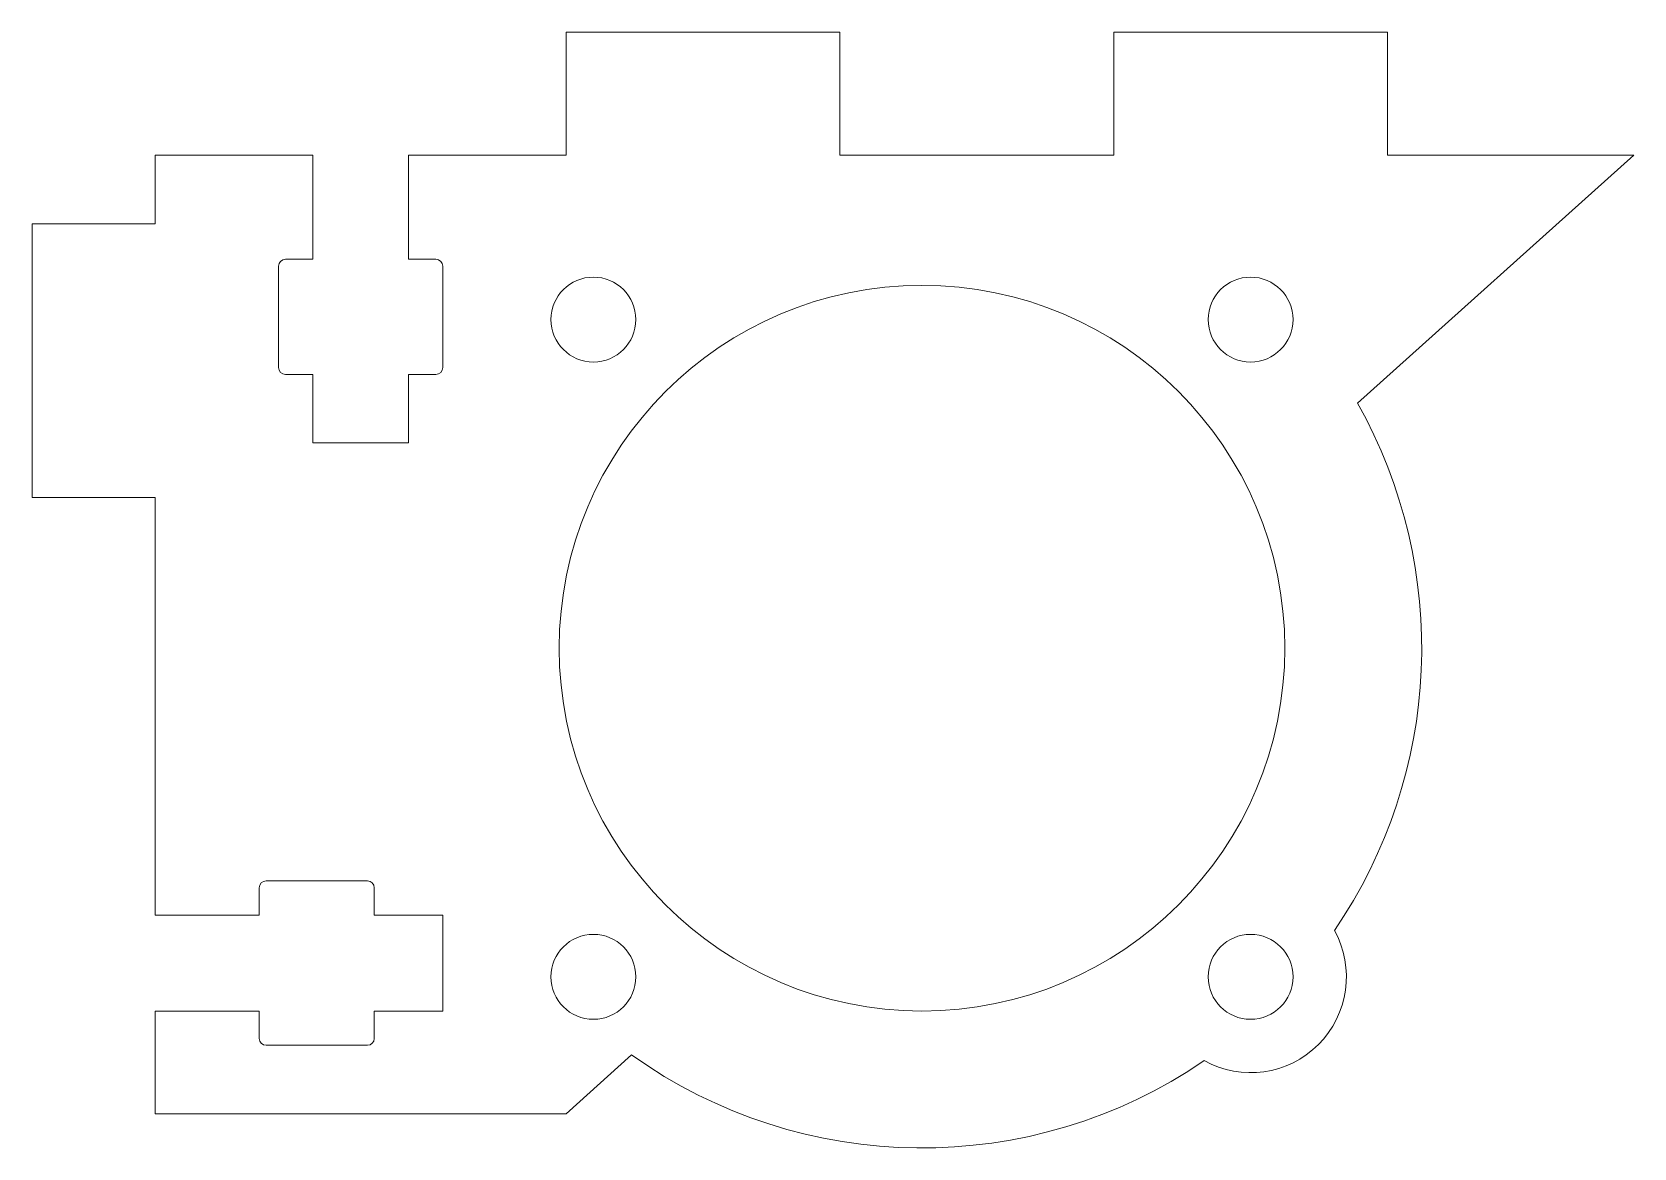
# Model space of a CAD drawing. Header units: millimetres. Extents: x -4.5 to 54, y -36.2 to 4.5.
import ezdxf

# ---------------------------------------------------------------- set-up
doc = ezdxf.new("R2010")
doc.units = ezdxf.units.MM

msp = doc.modelspace()

# ---------------------------------------------------------------- linework, layer by layer
at = {"color": 7, "linetype": 'Continuous', "lineweight": 15}
for p, q in [((15, 4.5), (25, 4.5)), ((15, 0), (15, 4.5)), ((25, 4.5), (25, 0)), ((35, 4.5), (45, 4.5)), ((35, 0), (35, 4.5)), ((45, 4.5), (45, 0)), ((0, 0), (5.75, 0)), ((0, -2.5), (0, 0)), ((5.75, 0), (5.75, -3.8)), ((9.25, 0), (15, 0)), ((9.25, -3.8), (9.25, 0)), ((25, 0), (35, 0)), ((54, 0), (43.908, -9.057)), ((45, 0), (54, 0)), ((-4.5, -2.5), (0, -2.5)), ((-4.5, -12.5), (-4.5, -2.5)), ((4.5, -4.05), (4.5, -7.75)), ((5.75, -3.8), (4.75, -3.8)), ((10.25, -3.8), (9.25, -3.8)), ((10.5, -7.75), (10.5, -4.05)), ((4.75, -8), (5.75, -8)), ((5.75, -8), (5.75, -10.5)), ((9.25, -8), (10.25, -8)), ((9.25, -10.5), (9.25, -8)), ((5.75, -10.5), (9.25, -10.5)), ((0, -12.5), (-4.5, -12.5)), ((0, -27.75), (0, -12.5)), ((3.8, -27.75), (3.8, -26.75)), ((4.05, -26.5), (7.75, -26.5)), ((8, -26.75), (8, -27.75)), ((0, -27.75), (3.8, -27.75)), ((8, -27.75), (10.5, -27.75)), ((10.5, -27.75), (10.5, -31.25)), ((3.8, -31.25), (0, -31.25)), ((0, -35), (0, -31.25)), ((3.8, -32.25), (3.8, -31.25)), ((10.5, -31.25), (8, -31.25)), ((8, -31.25), (8, -32.25)), ((7.75, -32.5), (4.05, -32.5)), ((17.394, -32.852), (15, -35)), ((15, -35), (0, -35))]:
    msp.add_line(p, q, dxfattribs=at)
for centre, radius in [((16, -6), 1.55), ((40, -6), 1.55), ((28, -18), 13.25), ((16, -30), 1.55), ((40, -30), 1.55)]:
    msp.add_circle(centre, radius, dxfattribs=at)
for centre, radius, start, end in [((4.75, -4.05), 0.25, 90, 180), ((10.25, -4.05), 0.25, 0, 90), ((4.75, -7.75), 0.25, 180, 270), ((10.25, -7.75), 0.25, 270, 0), ((28, -18), 18.25, 325.62148, 29.34397), ((4.05, -26.75), 0.25, 90, 180), ((7.75, -26.75), 0.25, 0, 90), ((40, -30), 3.5, 241.03435, 28.96565), ((4.05, -32.25), 0.25, 180, 270), ((7.75, -32.25), 0.25, 270, 0), ((28, -18), 18.25, 234.46791, 304.37852)]:
    msp.add_arc(centre, radius, start, end, dxfattribs=at)

doc.saveas('drawing.dxf')
